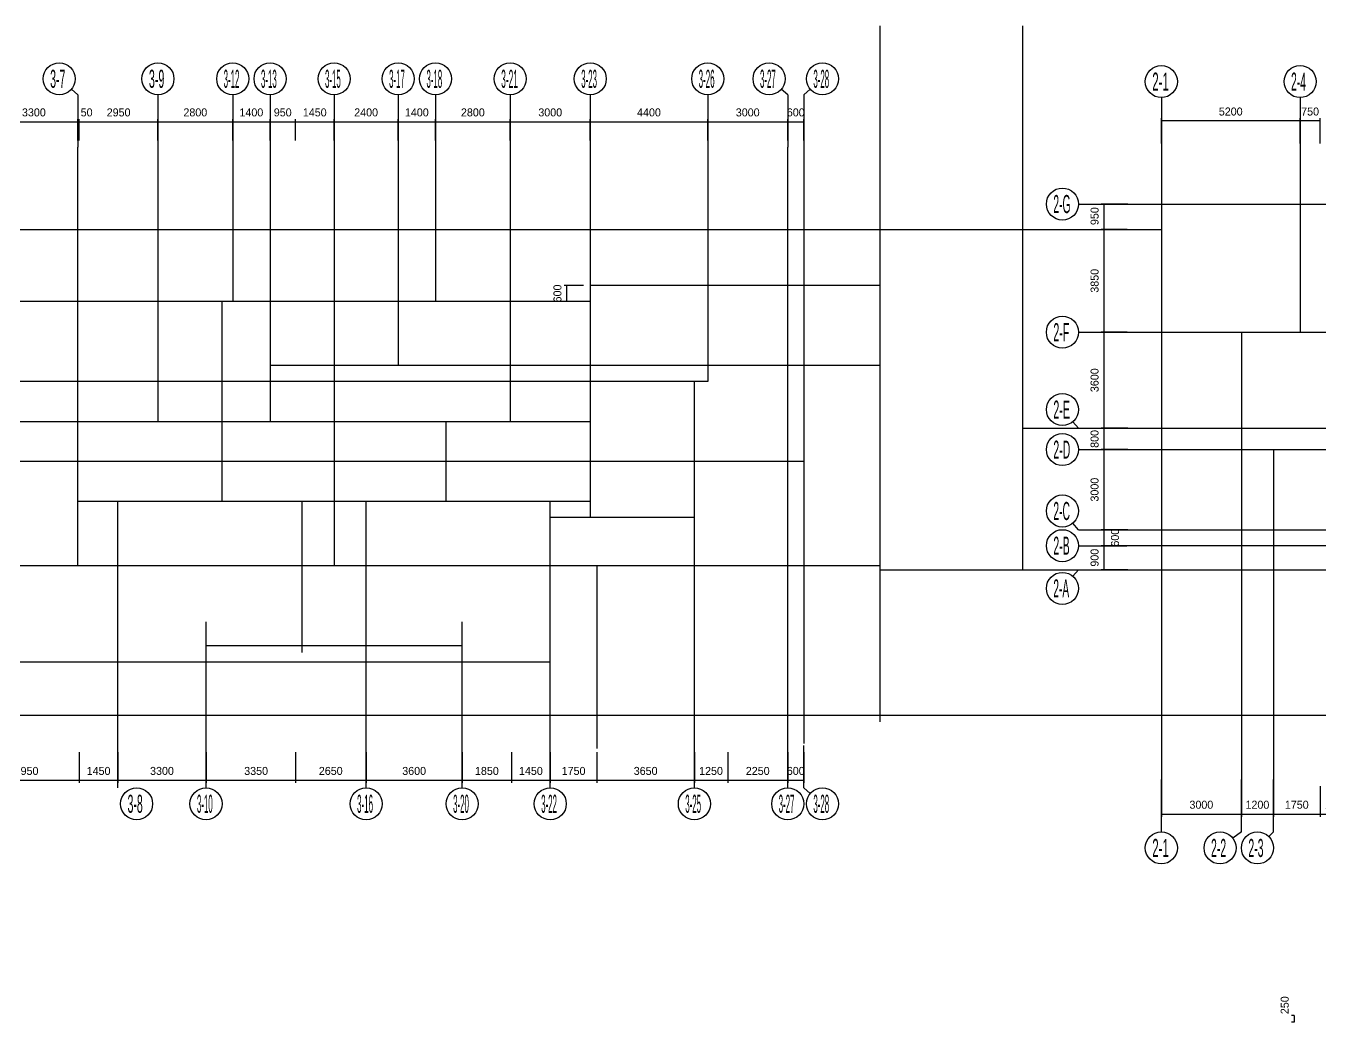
# Model space of a CAD drawing. Extents: x 471867 to 669967, y 35268 to 238913.
# Drawn here: x 498358 to 546858, y 201588 to 238913 of the extents above; entities that cross this region are included whole.
import ezdxf

# ---------------------------------------------------------------- set-up
doc = ezdxf.new("R2010")
doc.units = 0
doc.header["$LTSCALE"] = 100
doc.header["$MEASUREMENT"] = 0
doc.layers.add('DOTE', color=253, linetype='Continuous')
doc.layers.add('L-AXIS', color=3, linetype='Continuous')
doc.styles.add('hztxt2', font='hztxt2')
doc.dimstyles.get("Standard").update_dxf_attribs({"dimtxt": 300, "dimasz": 100, "dimexe": 100, "dimexo": 250, "dimgap": 100, "dimtad": 0, "dimtoh": 1, "dimdec": 0, "dimdsep": 46, "dimcen": 0.09, "dimclrt": 7, "dimadec": 0, "dimazin": 0, "dimtfac": 1, "dimtdec": 4, "dimtofl": 0, "dimtmove": 0, "dimatfit": 3, "dimfxl": 1, "dimtolj": 1, "dimtzin": 0, "dimarcsym": 0})

# ---------------------------------------------------------------- blocks, each defined once
blk = doc.blocks.new('_AXISO')
blk.add_circle((0, 0), 0.5)
blk = doc.blocks.new('*D353')
at = {"layer": 'L-AXIS', "color": 0, "linetype": 'ByBlock', "lineweight": -2}
for p, q in [((507508, 234615), (507508, 235420)), ((507508, 235320), (508458, 235320)), ((508458, 234615), (508458, 235420))]:
    blk.add_line(p, q, dxfattribs=at)
for points in [[(507508, 235320), (507608, 235336), (507608, 235303)], [(508458, 235320), (508358, 235303), (508358, 235336)]]:
    blk.add_solid(points, dxfattribs=at)
at = {"layer": 'L-AXIS', "color": 7, "linetype": 'Continuous', "lineweight": -2, "insert": (507983, 235670), "char_height": 300, "width": 556.67, "attachment_point": 5, "style": 'hztxt2'}
blk.add_mtext('950', dxfattribs=at)
blk = doc.blocks.new('*D409')
at = {"layer": 'L-AXIS', "color": 0, "linetype": 'ByBlock', "lineweight": -2}
for p, q in [((505108, 211696), (505108, 210547)), ((508458, 211696), (508458, 210547)), ((505108, 210647), (508458, 210647))]:
    blk.add_line(p, q, dxfattribs=at)
for points in [[(505108, 210647), (505208, 210664), (505208, 210631)], [(508458, 210647), (508358, 210631), (508358, 210664)]]:
    blk.add_solid(points, dxfattribs=at)
at = {"layer": 'L-AXIS', "color": 7, "linetype": 'Continuous', "lineweight": -2, "insert": (506986, 210997), "char_height": 300, "width": 780, "attachment_point": 5, "style": 'hztxt2'}
blk.add_mtext('3350', dxfattribs=at)
blk = doc.blocks.new('*D396')
at = {"layer": 'L-AXIS', "color": 0, "linetype": 'ByBlock', "lineweight": -2}
for p, q in [((496408, 211696), (496408, 210547)), ((500358, 211696), (500358, 210547)), ((496408, 210647), (500358, 210647))]:
    blk.add_line(p, q, dxfattribs=at)
for points in [[(496408, 210647), (496508, 210664), (496508, 210631)], [(500358, 210647), (500258, 210631), (500258, 210664)]]:
    blk.add_solid(points, dxfattribs=at)
at = {"layer": 'L-AXIS', "color": 7, "linetype": 'Continuous', "lineweight": -2, "insert": (498383, 210997), "char_height": 300, "width": 775, "attachment_point": 5, "style": 'hztxt2'}
blk.add_mtext('3950', dxfattribs=at)
blk = doc.blocks.new('*D36')
at = {"layer": 'L-AXIS', "color": 0, "linetype": 'ByBlock', "lineweight": -2}
for p, q in [((501808, 211696), (501808, 210547)), ((505108, 211696), (505108, 210547)), ((501808, 210647), (505108, 210647))]:
    blk.add_line(p, q, dxfattribs=at)
for points in [[(501808, 210647), (501908, 210664), (501908, 210631)], [(505108, 210647), (505008, 210631), (505008, 210664)]]:
    blk.add_solid(points, dxfattribs=at)
at = {"layer": 'L-AXIS', "color": 7, "linetype": 'Continuous', "lineweight": -2, "insert": (503458, 210997), "char_height": 300, "width": 780, "attachment_point": 5, "style": 'hztxt2'}
blk.add_mtext('3300', dxfattribs=at)
blk = doc.blocks.new('*D100')
at = {"layer": 'L-AXIS', "color": 0, "linetype": 'ByBlock', "lineweight": -2}
for p, q in [((500358, 211696), (500358, 210547)), ((501808, 211696), (501808, 210547)), ((500358, 210647), (501808, 210647))]:
    blk.add_line(p, q, dxfattribs=at)
for points in [[(500358, 210647), (500458, 210664), (500458, 210631)], [(501808, 210647), (501708, 210631), (501708, 210664)]]:
    blk.add_solid(points, dxfattribs=at)
at = {"layer": 'L-AXIS', "color": 7, "linetype": 'Continuous', "lineweight": -2, "insert": (501083, 210997), "char_height": 300, "width": 695, "attachment_point": 5, "style": 'hztxt2'}
blk.add_mtext('1450', dxfattribs=at)
blk = doc.blocks.new('*D364')
at = {"layer": 'L-AXIS', "color": 0, "linetype": 'ByBlock', "lineweight": -2}
for p, q in [((497008, 234615), (497008, 235420)), ((497008, 235320), (500308, 235320)), ((500308, 234615), (500308, 235420))]:
    blk.add_line(p, q, dxfattribs=at)
for points in [[(497008, 235320), (497108, 235336), (497108, 235303)], [(500308, 235320), (500208, 235303), (500208, 235336)]]:
    blk.add_solid(points, dxfattribs=at)
at = {"layer": 'L-AXIS', "color": 7, "linetype": 'Continuous', "lineweight": -2, "insert": (498658, 235670), "char_height": 300, "width": 780, "attachment_point": 5, "style": 'hztxt2'}
blk.add_mtext('3300', dxfattribs=at)
blk = doc.blocks.new('*D327')
at = {"layer": 'L-AXIS', "color": 0, "linetype": 'ByBlock', "lineweight": -2}
for p, q in [((503308, 234615), (503308, 235420)), ((503308, 235320), (506108, 235320)), ((506108, 234615), (506108, 235420))]:
    blk.add_line(p, q, dxfattribs=at)
for points in [[(503308, 235320), (503408, 235336), (503408, 235303)], [(506108, 235320), (506008, 235303), (506008, 235336)]]:
    blk.add_solid(points, dxfattribs=at)
at = {"layer": 'L-AXIS', "color": 7, "linetype": 'Continuous', "lineweight": -2, "insert": (504708, 235670), "char_height": 300, "width": 780, "attachment_point": 5, "style": 'hztxt2'}
blk.add_mtext('2800', dxfattribs=at)
blk = doc.blocks.new('*D179')
at = {"layer": 'L-AXIS', "color": 0, "linetype": 'ByBlock', "lineweight": -2}
for p, q in [((500358, 234615), (500358, 235420)), ((500358, 235320), (503308, 235320)), ((503308, 234615), (503308, 235420))]:
    blk.add_line(p, q, dxfattribs=at)
for points in [[(500358, 235320), (500458, 235336), (500458, 235303)], [(503308, 235320), (503208, 235303), (503208, 235336)]]:
    blk.add_solid(points, dxfattribs=at)
at = {"layer": 'L-AXIS', "color": 7, "linetype": 'Continuous', "lineweight": -2, "insert": (501833, 235670), "char_height": 300, "width": 775, "attachment_point": 5, "style": 'hztxt2'}
blk.add_mtext('2950', dxfattribs=at)
blk = doc.blocks.new('*D213')
at = {"layer": 'L-AXIS', "color": 0, "linetype": 'ByBlock', "lineweight": -2}
for p, q in [((500108, 235320), (500558, 235320)), ((500308, 234615), (500308, 235420)), ((500358, 234615), (500358, 235420))]:
    blk.add_line(p, q, dxfattribs=at)
for points in [[(500308, 235320), (500208, 235303), (500208, 235336)], [(500358, 235320), (500458, 235336), (500458, 235303)]]:
    blk.add_solid(points, dxfattribs=at)
at = {"layer": 'L-AXIS', "color": 7, "linetype": 'Continuous', "lineweight": -2, "insert": (500635, 235670), "char_height": 300, "width": 353.33, "attachment_point": 5, "style": 'hztxt2'}
blk.add_mtext('50', dxfattribs=at)
blk = doc.blocks.new('*D57')
at = {"layer": 'L-AXIS', "color": 0, "linetype": 'ByBlock', "lineweight": -2}
for p, q in [((506108, 234615), (506108, 235420)), ((506108, 235320), (507508, 235320)), ((507508, 234615), (507508, 235420))]:
    blk.add_line(p, q, dxfattribs=at)
for points in [[(506108, 235320), (506208, 235336), (506208, 235303)], [(507508, 235320), (507408, 235303), (507408, 235336)]]:
    blk.add_solid(points, dxfattribs=at)
at = {"layer": 'L-AXIS', "color": 7, "linetype": 'Continuous', "lineweight": -2, "insert": (506808, 235670), "char_height": 300, "width": 695, "attachment_point": 5, "style": 'hztxt2'}
blk.add_mtext('1400', dxfattribs=at)
blk = doc.blocks.new('*D342')
at = {"layer": 'L-AXIS', "color": 0, "linetype": 'ByBlock', "lineweight": -2}
for p, q in [((545883, 201838), (545783, 201838)), ((545883, 201838), (545883, 201588)), ((545883, 201588), (545783, 201588))]:
    blk.add_line(p, q, dxfattribs=at)
for points in [[(545883, 201838), (545900, 201738), (545867, 201738)], [(545883, 201588), (545867, 201688), (545900, 201688)]]:
    blk.add_solid(points, dxfattribs=at)
at = {"layer": 'L-AXIS', "color": 7, "linetype": 'Continuous', "lineweight": -2, "insert": (545533, 202221), "char_height": 300, "width": 566.67, "attachment_point": 5, "rotation": 90, "style": 'hztxt2'}
blk.add_mtext('250', dxfattribs=at)
blk = doc.blocks.new('*D105')
at = {"layer": 'L-AXIS', "color": 0, "linetype": 'ByBlock', "lineweight": -2}
for p, q in [((539629, 219438), (538658, 219438)), ((538758, 219438), (538758, 218538)), ((539658, 218538), (538658, 218538))]:
    blk.add_line(p, q, dxfattribs=at)
for points in [[(538758, 219438), (538775, 219338), (538741, 219338)], [(538758, 218538), (538741, 218638), (538775, 218638)]]:
    blk.add_solid(points, dxfattribs=at)
at = {"layer": 'L-AXIS', "color": 7, "linetype": 'Continuous', "lineweight": -2, "insert": (538408, 218988), "char_height": 300, "width": 556.67, "attachment_point": 5, "rotation": 90, "style": 'hztxt2'}
blk.add_mtext('900', dxfattribs=at)
blk = doc.blocks.new('*D367')
at = {"layer": 'L-AXIS', "color": 0, "linetype": 'ByBlock', "lineweight": -2}
for p, q in [((539629, 220038), (538658, 220038)), ((538758, 220038), (538758, 219438)), ((539658, 219438), (538658, 219438))]:
    blk.add_line(p, q, dxfattribs=at)
for points in [[(538758, 220038), (538775, 219938), (538741, 219938)], [(538758, 219438), (538741, 219538), (538775, 219538)]]:
    blk.add_solid(points, dxfattribs=at)
at = {"layer": 'L-AXIS', "color": 7, "linetype": 'Continuous', "lineweight": -2, "insert": (539173, 219738), "char_height": 300, "width": 556.67, "attachment_point": 5, "rotation": 90, "style": 'hztxt2'}
blk.add_mtext('600', dxfattribs=at)
blk = doc.blocks.new('*D332')
at = {"layer": 'L-AXIS', "color": 0, "linetype": 'ByBlock', "lineweight": -2}
for p, q in [((539658, 223038), (538658, 223038)), ((538758, 223038), (538758, 220038)), ((539658, 220038), (538658, 220038))]:
    blk.add_line(p, q, dxfattribs=at)
for points in [[(538758, 223038), (538775, 222938), (538741, 222938)], [(538758, 220038), (538741, 220138), (538775, 220138)]]:
    blk.add_solid(points, dxfattribs=at)
at = {"layer": 'L-AXIS', "color": 7, "linetype": 'Continuous', "lineweight": -2, "insert": (538408, 221538), "char_height": 300, "width": 780, "attachment_point": 5, "rotation": 90, "style": 'hztxt2'}
blk.add_mtext('3000', dxfattribs=at)
blk = doc.blocks.new('*D184')
at = {"layer": 'L-AXIS', "color": 0, "linetype": 'ByBlock', "lineweight": -2}
for p, q in [((539629, 223838), (538658, 223838)), ((538758, 223838), (538758, 223038)), ((539658, 223038), (538658, 223038))]:
    blk.add_line(p, q, dxfattribs=at)
for points in [[(538758, 223838), (538775, 223738), (538741, 223738)], [(538758, 223038), (538741, 223138), (538775, 223138)]]:
    blk.add_solid(points, dxfattribs=at)
at = {"layer": 'L-AXIS', "color": 7, "linetype": 'Continuous', "lineweight": -2, "insert": (538408, 223438), "char_height": 300, "width": 566.67, "attachment_point": 5, "rotation": 90, "style": 'hztxt2'}
blk.add_mtext('800', dxfattribs=at)
blk = doc.blocks.new('*D218')
at = {"layer": 'L-AXIS', "color": 0, "linetype": 'ByBlock', "lineweight": -2}
for p, q in [((539658, 232238), (538658, 232238)), ((538758, 232238), (538758, 231288)), ((539629, 231288), (538658, 231288))]:
    blk.add_line(p, q, dxfattribs=at)
for points in [[(538758, 232238), (538775, 232138), (538741, 232138)], [(538758, 231288), (538741, 231388), (538775, 231388)]]:
    blk.add_solid(points, dxfattribs=at)
at = {"layer": 'L-AXIS', "color": 7, "linetype": 'Continuous', "lineweight": -2, "insert": (538408, 231785), "char_height": 300, "width": 556.67, "attachment_point": 5, "rotation": 90, "style": 'hztxt2'}
blk.add_mtext('950', dxfattribs=at)
blk = doc.blocks.new('*D64')
at = {"layer": 'L-AXIS', "color": 0, "linetype": 'ByBlock', "lineweight": -2}
for p, q in [((539629, 227438), (538658, 227438)), ((538758, 227438), (538758, 223838)), ((539658, 223838), (538658, 223838))]:
    blk.add_line(p, q, dxfattribs=at)
for points in [[(538758, 227438), (538775, 227338), (538741, 227338)], [(538758, 223838), (538741, 223938), (538775, 223938)]]:
    blk.add_solid(points, dxfattribs=at)
at = {"layer": 'L-AXIS', "color": 7, "linetype": 'Continuous', "lineweight": -2, "insert": (538408, 225638), "char_height": 300, "width": 775, "attachment_point": 5, "rotation": 90, "style": 'hztxt2'}
blk.add_mtext('3600', dxfattribs=at)
blk = doc.blocks.new('*D151')
at = {"layer": 'L-AXIS', "color": 0, "linetype": 'ByBlock', "lineweight": -2}
for p, q in [((539629, 231288), (538658, 231288)), ((538758, 231288), (538758, 227438)), ((539629, 227438), (538658, 227438))]:
    blk.add_line(p, q, dxfattribs=at)
for points in [[(538758, 231288), (538775, 231188), (538741, 231188)], [(538758, 227438), (538741, 227538), (538775, 227538)]]:
    blk.add_solid(points, dxfattribs=at)
at = {"layer": 'L-AXIS', "color": 7, "linetype": 'Continuous', "lineweight": -2, "insert": (538408, 229363), "char_height": 300, "width": 780, "attachment_point": 5, "rotation": 90, "style": 'hztxt2'}
blk.add_mtext('3850', dxfattribs=at)
blk = doc.blocks.new('*D4')
at = {"layer": 'L-AXIS', "color": 0, "linetype": 'ByBlock', "lineweight": -2}
for p, q in [((519508, 234615), (519508, 235420)), ((519508, 235320), (523908, 235320)), ((523908, 234615), (523908, 235420))]:
    blk.add_line(p, q, dxfattribs=at)
for points in [[(519508, 235320), (519608, 235336), (519608, 235303)], [(523908, 235320), (523808, 235303), (523808, 235336)]]:
    blk.add_solid(points, dxfattribs=at)
at = {"layer": 'L-AXIS', "color": 7, "linetype": 'Continuous', "lineweight": -2, "insert": (521708, 235670), "char_height": 300, "width": 795, "attachment_point": 5, "style": 'hztxt2'}
blk.add_mtext('4400', dxfattribs=at)
blk = doc.blocks.new('*D34')
at = {"layer": 'L-AXIS', "color": 0, "linetype": 'ByBlock', "lineweight": -2}
for p, q in [((524658, 211696), (524658, 210547)), ((526908, 211696), (526908, 210547)), ((524658, 210647), (526908, 210647))]:
    blk.add_line(p, q, dxfattribs=at)
for points in [[(524658, 210647), (524758, 210664), (524758, 210631)], [(526908, 210647), (526808, 210631), (526808, 210664)]]:
    blk.add_solid(points, dxfattribs=at)
at = {"layer": 'L-AXIS', "color": 7, "linetype": 'Continuous', "lineweight": -2, "insert": (525783, 210997), "char_height": 300, "width": 780, "attachment_point": 5, "style": 'hztxt2'}
blk.add_mtext('2250', dxfattribs=at)
blk = doc.blocks.new('*D298')
at = {"layer": 'L-AXIS', "color": 0, "linetype": 'ByBlock', "lineweight": -2}
for p, q in [((519758, 211696), (519758, 210547)), ((523408, 211696), (523408, 210547)), ((519758, 210647), (523408, 210647))]:
    blk.add_line(p, q, dxfattribs=at)
for points in [[(519758, 210647), (519858, 210664), (519858, 210631)], [(523408, 210647), (523308, 210631), (523308, 210664)]]:
    blk.add_solid(points, dxfattribs=at)
at = {"layer": 'L-AXIS', "color": 7, "linetype": 'Continuous', "lineweight": -2, "insert": (521583, 210997), "char_height": 300, "width": 775, "attachment_point": 5, "style": 'hztxt2'}
blk.add_mtext('3650', dxfattribs=at)
blk = doc.blocks.new('*D48')
at = {"layer": 'L-AXIS', "color": 0, "linetype": 'ByBlock', "lineweight": -2}
for p, q in [((514708, 211696), (514708, 210547)), ((516558, 211696), (516558, 210547)), ((514708, 210647), (516558, 210647))]:
    blk.add_line(p, q, dxfattribs=at)
for points in [[(514708, 210647), (514808, 210664), (514808, 210631)], [(516558, 210647), (516458, 210631), (516458, 210664)]]:
    blk.add_solid(points, dxfattribs=at)
at = {"layer": 'L-AXIS', "color": 7, "linetype": 'Continuous', "lineweight": -2, "insert": (515633, 210997), "char_height": 300, "width": 690, "attachment_point": 5, "style": 'hztxt2'}
blk.add_mtext('1850', dxfattribs=at)
blk = doc.blocks.new('*D320')
at = {"layer": 'L-AXIS', "color": 0, "linetype": 'ByBlock', "lineweight": -2}
for p, q in [((511108, 211696), (511108, 210547)), ((514708, 211696), (514708, 210547)), ((511108, 210647), (514708, 210647))]:
    blk.add_line(p, q, dxfattribs=at)
for points in [[(511108, 210647), (511208, 210664), (511208, 210631)], [(514708, 210647), (514608, 210631), (514608, 210664)]]:
    blk.add_solid(points, dxfattribs=at)
at = {"layer": 'L-AXIS', "color": 7, "linetype": 'Continuous', "lineweight": -2, "insert": (512908, 210997), "char_height": 300, "width": 775, "attachment_point": 5, "style": 'hztxt2'}
blk.add_mtext('3600', dxfattribs=at)
blk = doc.blocks.new('*D360')
at = {"layer": 'L-AXIS', "color": 0, "linetype": 'ByBlock', "lineweight": -2}
for p, q in [((508458, 211696), (508458, 210547)), ((511108, 211696), (511108, 210547)), ((508458, 210647), (511108, 210647))]:
    blk.add_line(p, q, dxfattribs=at)
for points in [[(508458, 210647), (508558, 210664), (508558, 210631)], [(511108, 210647), (511008, 210631), (511008, 210664)]]:
    blk.add_solid(points, dxfattribs=at)
at = {"layer": 'L-AXIS', "color": 7, "linetype": 'Continuous', "lineweight": -2, "insert": (509783, 210997), "char_height": 300, "width": 775, "attachment_point": 5, "style": 'hztxt2'}
blk.add_mtext('2650', dxfattribs=at)
blk = doc.blocks.new('*D192')
at = {"layer": 'L-AXIS', "color": 0, "linetype": 'ByBlock', "lineweight": -2}
for p, q in [((518008, 211696), (518008, 210547)), ((519758, 211696), (519758, 210547)), ((518008, 210647), (519758, 210647))]:
    blk.add_line(p, q, dxfattribs=at)
for points in [[(518008, 210647), (518108, 210664), (518108, 210631)], [(519758, 210647), (519658, 210631), (519658, 210664)]]:
    blk.add_solid(points, dxfattribs=at)
at = {"layer": 'L-AXIS', "color": 7, "linetype": 'Continuous', "lineweight": -2, "insert": (518883, 210997), "char_height": 300, "width": 690, "attachment_point": 5, "style": 'hztxt2'}
blk.add_mtext('1750', dxfattribs=at)
blk = doc.blocks.new('*D255')
at = {"layer": 'L-AXIS', "color": 0, "linetype": 'ByBlock', "lineweight": -2}
for p, q in [((516558, 211696), (516558, 210547)), ((518008, 211696), (518008, 210547)), ((516558, 210647), (518008, 210647))]:
    blk.add_line(p, q, dxfattribs=at)
for points in [[(516558, 210647), (516658, 210664), (516658, 210631)], [(518008, 210647), (517908, 210631), (517908, 210664)]]:
    blk.add_solid(points, dxfattribs=at)
at = {"layer": 'L-AXIS', "color": 7, "linetype": 'Continuous', "lineweight": -2, "insert": (517283, 210997), "char_height": 300, "width": 695, "attachment_point": 5, "style": 'hztxt2'}
blk.add_mtext('1450', dxfattribs=at)
blk = doc.blocks.new('*D127')
at = {"layer": 'L-AXIS', "color": 0, "linetype": 'ByBlock', "lineweight": -2}
for p, q in [((513708, 234615), (513708, 235420)), ((513708, 235320), (516508, 235320)), ((516508, 234615), (516508, 235420))]:
    blk.add_line(p, q, dxfattribs=at)
for points in [[(513708, 235320), (513808, 235336), (513808, 235303)], [(516508, 235320), (516408, 235303), (516408, 235336)]]:
    blk.add_solid(points, dxfattribs=at)
at = {"layer": 'L-AXIS', "color": 7, "linetype": 'Continuous', "lineweight": -2, "insert": (515108, 235670), "char_height": 300, "width": 780, "attachment_point": 5, "style": 'hztxt2'}
blk.add_mtext('2800', dxfattribs=at)
blk = doc.blocks.new('*D191')
at = {"layer": 'L-AXIS', "color": 0, "linetype": 'ByBlock', "lineweight": -2}
for p, q in [((509908, 234615), (509908, 235420)), ((509908, 235320), (512308, 235320)), ((512308, 234615), (512308, 235420))]:
    blk.add_line(p, q, dxfattribs=at)
for points in [[(509908, 235320), (510008, 235336), (510008, 235303)], [(512308, 235320), (512208, 235303), (512208, 235336)]]:
    blk.add_solid(points, dxfattribs=at)
at = {"layer": 'L-AXIS', "color": 7, "linetype": 'Continuous', "lineweight": -2, "insert": (511108, 235670), "char_height": 300, "width": 785, "attachment_point": 5, "style": 'hztxt2'}
blk.add_mtext('2400', dxfattribs=at)
blk = doc.blocks.new('*D11')
at = {"layer": 'L-AXIS', "color": 0, "linetype": 'ByBlock', "lineweight": -2}
for p, q in [((508458, 234615), (508458, 235420)), ((508458, 235320), (509908, 235320)), ((509908, 234615), (509908, 235420))]:
    blk.add_line(p, q, dxfattribs=at)
for points in [[(508458, 235320), (508558, 235336), (508558, 235303)], [(509908, 235320), (509808, 235303), (509808, 235336)]]:
    blk.add_solid(points, dxfattribs=at)
at = {"layer": 'L-AXIS', "color": 7, "linetype": 'Continuous', "lineweight": -2, "insert": (509183, 235670), "char_height": 300, "width": 695, "attachment_point": 5, "style": 'hztxt2'}
blk.add_mtext('1450', dxfattribs=at)
blk = doc.blocks.new('*D77')
at = {"layer": 'L-AXIS', "color": 0, "linetype": 'ByBlock', "lineweight": -2}
for p, q in [((512308, 234615), (512308, 235420)), ((512308, 235320), (513708, 235320)), ((513708, 234615), (513708, 235420))]:
    blk.add_line(p, q, dxfattribs=at)
for points in [[(512308, 235320), (512408, 235336), (512408, 235303)], [(513708, 235320), (513608, 235303), (513608, 235336)]]:
    blk.add_solid(points, dxfattribs=at)
at = {"layer": 'L-AXIS', "color": 7, "linetype": 'Continuous', "lineweight": -2, "insert": (513008, 235670), "char_height": 300, "width": 695, "attachment_point": 5, "style": 'hztxt2'}
blk.add_mtext('1400', dxfattribs=at)
blk = doc.blocks.new('*D261')
at = {"layer": 'L-AXIS', "color": 0, "linetype": 'ByBlock', "lineweight": -2}
for p, q in [((519258, 229188), (518530, 229188)), ((518630, 228588), (518630, 229188)), ((519258, 228588), (518530, 228588))]:
    blk.add_line(p, q, dxfattribs=at)
for points in [[(518630, 229188), (518647, 229088), (518613, 229088)], [(518630, 228588), (518613, 228688), (518647, 228688)]]:
    blk.add_solid(points, dxfattribs=at)
at = {"layer": 'L-AXIS', "color": 7, "linetype": 'Continuous', "lineweight": -2, "insert": (518280, 228888), "char_height": 300, "width": 556.67, "attachment_point": 5, "rotation": 90, "style": 'hztxt2'}
blk.add_mtext('600', dxfattribs=at)
blk = doc.blocks.new('*D314')
at = {"layer": 'L-AXIS', "color": 0, "linetype": 'ByBlock', "lineweight": -2}
for p, q in [((516508, 234615), (516508, 235420)), ((516508, 235320), (519508, 235320)), ((519508, 234615), (519508, 235420))]:
    blk.add_line(p, q, dxfattribs=at)
for points in [[(516508, 235320), (516608, 235336), (516608, 235303)], [(519508, 235320), (519408, 235303), (519408, 235336)]]:
    blk.add_solid(points, dxfattribs=at)
at = {"layer": 'L-AXIS', "color": 7, "linetype": 'Continuous', "lineweight": -2, "insert": (518008, 235670), "char_height": 300, "width": 780, "attachment_point": 5, "style": 'hztxt2'}
blk.add_mtext('3000', dxfattribs=at)
blk = doc.blocks.new('*D153')
at = {"layer": 'L-AXIS', "color": 0, "linetype": 'ByBlock', "lineweight": -2}
for p, q in [((526908, 211696), (526908, 210547)), ((527508, 211696), (527508, 210547)), ((526908, 210647), (527508, 210647))]:
    blk.add_line(p, q, dxfattribs=at)
for points in [[(526908, 210647), (527008, 210664), (527008, 210631)], [(527508, 210647), (527408, 210631), (527408, 210664)]]:
    blk.add_solid(points, dxfattribs=at)
at = {"layer": 'L-AXIS', "color": 7, "linetype": 'Continuous', "lineweight": -2, "insert": (527208, 210997), "char_height": 300, "width": 556.67, "attachment_point": 5, "style": 'hztxt2'}
blk.add_mtext('600', dxfattribs=at)
blk = doc.blocks.new('*D185')
at = {"layer": 'L-AXIS', "color": 0, "linetype": 'ByBlock', "lineweight": -2}
for p, q in [((526908, 234615), (526908, 235420)), ((526908, 235320), (527508, 235320)), ((527508, 234615), (527508, 235420))]:
    blk.add_line(p, q, dxfattribs=at)
for points in [[(526908, 235320), (527008, 235336), (527008, 235303)], [(527508, 235320), (527408, 235303), (527408, 235336)]]:
    blk.add_solid(points, dxfattribs=at)
at = {"layer": 'L-AXIS', "color": 7, "linetype": 'Continuous', "lineweight": -2, "insert": (527208, 235670), "char_height": 300, "width": 556.67, "attachment_point": 5, "style": 'hztxt2'}
blk.add_mtext('600', dxfattribs=at)
blk = doc.blocks.new('*D35')
at = {"layer": 'L-AXIS', "color": 0, "linetype": 'ByBlock', "lineweight": -2}
for p, q in [((523908, 234615), (523908, 235420)), ((523908, 235320), (526908, 235320)), ((526908, 234615), (526908, 235420))]:
    blk.add_line(p, q, dxfattribs=at)
for points in [[(523908, 235320), (524008, 235336), (524008, 235303)], [(526908, 235320), (526808, 235303), (526808, 235336)]]:
    blk.add_solid(points, dxfattribs=at)
at = {"layer": 'L-AXIS', "color": 7, "linetype": 'Continuous', "lineweight": -2, "insert": (525408, 235670), "char_height": 300, "width": 780, "attachment_point": 5, "style": 'hztxt2'}
blk.add_mtext('3000', dxfattribs=at)
blk = doc.blocks.new('*D23')
at = {"layer": 'L-AXIS', "color": 0, "linetype": 'ByBlock', "lineweight": -2}
for p, q in [((546858, 210429), (546858, 209281)), ((548108, 210429), (548108, 209281)), ((546858, 209381), (548108, 209381))]:
    blk.add_line(p, q, dxfattribs=at)
for points in [[(546858, 209381), (546958, 209398), (546958, 209364)], [(548108, 209381), (548008, 209364), (548008, 209398)]]:
    blk.add_solid(points, dxfattribs=at)
at = {"layer": 'L-AXIS', "color": 7, "linetype": 'Continuous', "lineweight": -2, "insert": (547483, 209731), "char_height": 300, "width": 690, "attachment_point": 5, "style": 'hztxt2'}
blk.add_mtext('1250', dxfattribs=at)
blk = doc.blocks.new('*D89')
at = {"layer": 'L-AXIS', "color": 0, "linetype": 'ByBlock', "lineweight": -2}
for p, q in [((540908, 210429), (540908, 209281)), ((543908, 210429), (543908, 209281)), ((540908, 209381), (543908, 209381))]:
    blk.add_line(p, q, dxfattribs=at)
for points in [[(540908, 209381), (541008, 209398), (541008, 209364)], [(543908, 209381), (543808, 209364), (543808, 209398)]]:
    blk.add_solid(points, dxfattribs=at)
at = {"layer": 'L-AXIS', "color": 7, "linetype": 'Continuous', "lineweight": -2, "insert": (542408, 209731), "char_height": 300, "width": 780, "attachment_point": 5, "style": 'hztxt2'}
blk.add_mtext('3000', dxfattribs=at)
blk = doc.blocks.new('*D348')
at = {"layer": 'L-AXIS', "color": 0, "linetype": 'ByBlock', "lineweight": -2}
for p, q in [((545108, 210429), (545108, 209281)), ((546858, 210429), (546858, 209281)), ((545108, 209381), (546858, 209381))]:
    blk.add_line(p, q, dxfattribs=at)
for points in [[(545108, 209381), (545208, 209398), (545208, 209364)], [(546858, 209381), (546758, 209364), (546758, 209398)]]:
    blk.add_solid(points, dxfattribs=at)
at = {"layer": 'L-AXIS', "color": 7, "linetype": 'Continuous', "lineweight": -2, "insert": (545983, 209731), "char_height": 300, "width": 690, "attachment_point": 5, "style": 'hztxt2'}
blk.add_mtext('1750', dxfattribs=at)
blk = doc.blocks.new('*D311')
at = {"layer": 'L-AXIS', "color": 0, "linetype": 'ByBlock', "lineweight": -2}
for p, q in [((543908, 210429), (543908, 209281)), ((545108, 210429), (545108, 209281)), ((543908, 209381), (545108, 209381))]:
    blk.add_line(p, q, dxfattribs=at)
for points in [[(543908, 209381), (544008, 209398), (544008, 209364)], [(545108, 209381), (545008, 209364), (545008, 209398)]]:
    blk.add_solid(points, dxfattribs=at)
at = {"layer": 'L-AXIS', "color": 7, "linetype": 'Continuous', "lineweight": -2, "insert": (544508, 209731), "char_height": 300, "width": 690, "attachment_point": 5, "style": 'hztxt2'}
blk.add_mtext('1200', dxfattribs=at)
blk = doc.blocks.new('*D134')
at = {"layer": 'L-AXIS', "color": 0, "linetype": 'ByBlock', "lineweight": -2}
for p, q in [((540908, 234511), (540908, 235453)), ((546108, 235353), (540908, 235353)), ((546108, 234511), (546108, 235453))]:
    blk.add_line(p, q, dxfattribs=at)
for points in [[(540908, 235353), (541008, 235370), (541008, 235337)], [(546108, 235353), (546008, 235337), (546008, 235370)]]:
    blk.add_solid(points, dxfattribs=at)
at = {"layer": 'L-AXIS', "color": 7, "linetype": 'Continuous', "lineweight": -2, "insert": (543508, 235703), "char_height": 300, "width": 780, "attachment_point": 5, "style": 'hztxt2'}
blk.add_mtext('5200', dxfattribs=at)
blk = doc.blocks.new('*D415')
at = {"layer": 'L-AXIS', "color": 0, "linetype": 'ByBlock', "lineweight": -2}
for p, q in [((546108, 234511), (546108, 235453)), ((546858, 235353), (546108, 235353)), ((546858, 234511), (546858, 235453))]:
    blk.add_line(p, q, dxfattribs=at)
for points in [[(546108, 235353), (546208, 235370), (546208, 235337)], [(546858, 235353), (546758, 235337), (546758, 235370)]]:
    blk.add_solid(points, dxfattribs=at)
at = {"layer": 'L-AXIS', "color": 7, "linetype": 'Continuous', "lineweight": -2, "insert": (546483, 235703), "char_height": 300, "width": 566.67, "attachment_point": 5, "style": 'hztxt2'}
blk.add_mtext('750', dxfattribs=at)
blk = doc.blocks.new('*D356')
at = {"layer": 'L-AXIS', "color": 0, "linetype": 'ByBlock', "lineweight": -2}
for p, q in [((523408, 211696), (523408, 210547)), ((524658, 211696), (524658, 210547)), ((523408, 210647), (524658, 210647))]:
    blk.add_line(p, q, dxfattribs=at)
for points in [[(523408, 210647), (523508, 210664), (523508, 210631)], [(524658, 210647), (524558, 210631), (524558, 210664)]]:
    blk.add_solid(points, dxfattribs=at)
at = {"layer": 'L-AXIS', "color": 7, "linetype": 'Continuous', "lineweight": -2, "insert": (524033, 210997), "char_height": 300, "width": 690, "attachment_point": 5, "style": 'hztxt2'}
blk.add_mtext('1250', dxfattribs=at)

msp = doc.modelspace()

# ---------------------------------------------------------------- linework, layer by layer
at = {"layer": 'DOTE'}
for p, q in [((530358.1, 238913.1), (530358.1, 212837.9)), ((535708.1, 238913.1), (535708.1, 218537.9)), ((500308.1, 218687.9), (500308.1, 234364.9)), ((503308.1, 234364.9), (503308.1, 224087.9)), ((506108.1, 234364.9), (506108.1, 228587.9)), ((507508.1, 234364.9), (507508.1, 224087.9)), ((509908.1, 234364.9), (509908.1, 218687.9)), ((512308.1, 234364.9), (512308.1, 226187.9)), ((513708.1, 234364.9), (513708.1, 228587.9)), ((516508.1, 234364.9), (516508.1, 224087.9)), ((519508.1, 234364.9), (519508.1, 220487.9)), ((523908.1, 234364.9), (523908.1, 225587.9)), ((526908.1, 211945.8), (526908.1, 234364.9)), ((527508.1, 234364.9), (527508.1, 212028.2)), ((540908.1, 234260.7), (540908.1, 210429.3)), ((546108.1, 234260.7), (546108.1, 227437.9)), ((538758.1, 232237.9), (590108.1, 232237.9)), ((487407, 231287.9), (540908.1, 231287.9)), ((530358.1, 229187.9), (519508.1, 229187.9)), ((519508.1, 228587.9), (487407, 228587.9)), ((505708.1, 221087.9), (505708.1, 228587.9)), ((539629.1, 227437.9), (590108.1, 227437.9)), ((543908.1, 227437.9), (543908.1, 210429.3)), ((530358.1, 226187.9), (507508.1, 226187.9)), ((523908.1, 225587.9), (487407, 225587.9)), ((523408.1, 211945.8), (523408.1, 225587.9)), ((487190.6, 224087.9), (519508.1, 224087.9)), ((514108.1, 221087.9), (514108.1, 224087.9)), ((535708.1, 223837.9), (539616.4, 223837.9)), ((539629.1, 223837.9), (599108.1, 223837.9)), ((539629.1, 223037.9), (585908.1, 223037.9)), ((545108.1, 223037.9), (545108.1, 210429.3)), ((527508.1, 222587.9), (487407, 222587.9)), ((519508.1, 221087.9), (500308.1, 221087.9)), ((501808.1, 211945.8), (501808.1, 221087.9)), ((508708.1, 215437.9), (508708.1, 221087.9)), ((511108.1, 211945.8), (511108.1, 221087.9)), ((518008.1, 211945.8), (518008.1, 221087.9)), ((523408.1, 220487.9), (518008.1, 220487.9)), ((539629.1, 220037.9), (582908.1, 220037.9)), ((587069.7, 219437.9), (539629.1, 219437.9)), ((530358.1, 218687.9), (487407, 218687.9)), ((519758.1, 218687.9), (519758.1, 211837.3)), ((530358.1, 218537.9), (599408.1, 218537.9)), ((505108.1, 211945.8), (505108.1, 216587.9)), ((514708.1, 211945.8), (514708.1, 216587.9)), ((514708.1, 215687.9), (505108.1, 215687.9)), ((487407, 215087.9), (518008.1, 215087.9)), ((488717.2, 213087.9), (664518.6, 213087.9))]:
    msp.add_line(p, q, dxfattribs=at)
at = {"layer": 'L-AXIS'}
for p, q in [((500308.1, 236330.4), (500063.6, 236540)), ((500308.1, 236330.4), (500308.1, 234364.9)), ((503308.1, 236330.4), (503308.1, 234364.9)), ((506108.1, 236330.4), (506108.1, 234364.9)), ((507508.1, 236330.4), (507508.1, 234364.9)), ((509908.1, 236330.4), (509908.1, 234364.9)), ((512308.1, 236330.4), (512308.1, 234364.9)), ((513708.1, 236330.4), (513708.1, 234364.9)), ((516508.1, 236330.4), (516508.1, 234364.9)), ((519508.1, 236330.4), (519508.1, 234364.9)), ((523908.1, 236330.4), (523908.1, 234364.9)), ((526908.1, 236330.4), (526663.6, 236540)), ((526908.1, 236330.4), (526908.1, 234364.9)), ((527508.1, 236330.4), (527752.5, 236540)), ((527508.1, 236330.4), (527508.1, 234364.9)), ((540908.1, 236226.3), (540908.1, 234260.7)), ((546108.1, 236226.3), (546108.1, 234260.7)), ((537800.8, 232237.9), (539616.4, 232237.9)), ((537800.8, 227437.9), (539616.4, 227437.9)), ((537800.8, 223837.9), (537591.3, 224082.4)), ((537800.8, 223837.9), (539616.4, 223837.9)), ((537800.8, 223037.9), (539616.4, 223037.9)), ((537800.8, 220037.9), (537591.3, 220282.4)), ((537800.8, 220037.9), (539616.4, 220037.9)), ((537800.8, 219437.9), (539616.4, 219437.9)), ((537800.8, 218537.9), (537591.3, 218293.5)), ((537800.8, 218537.9), (539616.4, 218537.9)), ((501808.1, 210368), (501808.1, 211945.8)), ((505108.1, 210368), (505108.1, 211945.8)), ((511108.1, 210368), (511108.1, 211945.8)), ((514708.1, 210368), (514708.1, 211945.8)), ((518008.1, 210368), (518008.1, 211945.8)), ((523408.1, 210368), (523408.1, 211945.8)), ((526908.1, 210368), (526908.1, 211945.8)), ((527508.1, 210368), (527508.1, 211945.8)), ((540908.1, 208713.7), (540908.1, 210679.3)), ((543908.1, 208713.7), (543908.1, 210679.3)), ((545108.1, 208713.7), (545108.1, 210679.3)), ((527508.1, 210368), (527752.5, 210158.5)), ((543908.1, 208713.7), (543588.1, 208473.7)), ((545108.1, 208713.7), (544932.3, 208538))]:
    msp.add_line(p, q, dxfattribs=at)

# ---------------------------------------------------------------- block references
ref = msp.add_blockref('_AXISO', (499608.1, 236930.4), dxfattribs=dict(at, xscale=1199.999999999997, yscale=1200, rotation=359.9996457873818))
ref.add_attrib('A', '3-7', (499268.7, 236591), dxfattribs={"height": 678.82, "style": 'hztxt2', "width": 0.433333})
ref = msp.add_blockref('_AXISO', (503308.1, 236930.4), dxfattribs=dict(at, xscale=1199.999999999997, yscale=1200, rotation=359.9996457873818))
ref.add_attrib('A', '3-9', (502968.7, 236591), dxfattribs={"height": 678.82, "style": 'hztxt2', "width": 0.440678})
ref = msp.add_blockref('_AXISO', (506108.1, 236930.4), dxfattribs=dict(at, xscale=1199.999999999997, yscale=1200, rotation=359.9996457873818))
ref.add_attrib('A', '3-12', (505768.7, 236591), dxfattribs={"height": 678.82, "style": 'hztxt2', "width": 0.325})
ref = msp.add_blockref('_AXISO', (507508.1, 236930.4), dxfattribs=dict(at, xscale=1199.999999999997, yscale=1200, rotation=359.9996457873818))
ref.add_attrib('A', '3-13', (507168.7, 236591), dxfattribs={"height": 678.82, "style": 'hztxt2', "width": 0.325})
ref = msp.add_blockref('_AXISO', (509908.1, 236930.4), dxfattribs=dict(at, xscale=1199.999999999997, yscale=1200, rotation=359.9996457873818))
ref.add_attrib('A', '3-15', (509568.7, 236591), dxfattribs={"height": 678.82, "style": 'hztxt2', "width": 0.325})
ref = msp.add_blockref('_AXISO', (512308.1, 236930.4), dxfattribs=dict(at, xscale=1199.999999999997, yscale=1200, rotation=359.9996457873818))
ref.add_attrib('A', '3-17', (511968.7, 236591), dxfattribs={"height": 678.82, "style": 'hztxt2', "width": 0.325})
ref = msp.add_blockref('_AXISO', (513708.1, 236930.4), dxfattribs=dict(at, xscale=1199.999999999997, yscale=1200, rotation=359.9996457873818))
ref.add_attrib('A', '3-18', (513368.7, 236591), dxfattribs={"height": 678.82, "style": 'hztxt2', "width": 0.325})
ref = msp.add_blockref('_AXISO', (516508.1, 236930.4), dxfattribs=dict(at, xscale=1199.999999999997, yscale=1200, rotation=359.9996457873818))
ref.add_attrib('A', '3-21', (516168.7, 236591), dxfattribs={"height": 678.82, "style": 'hztxt2', "width": 0.346667})
ref = msp.add_blockref('_AXISO', (519508.1, 236930.4), dxfattribs=dict(at, xscale=1199.999999999997, yscale=1200, rotation=359.9996457873818))
ref.add_attrib('A', '3-23', (519168.7, 236591), dxfattribs={"height": 678.82, "style": 'hztxt2', "width": 0.325})
ref = msp.add_blockref('_AXISO', (523908.1, 236930.4), dxfattribs=dict(at, xscale=1199.999999999997, yscale=1200, rotation=359.9996457873818))
ref.add_attrib('A', '3-26', (523568.7, 236591), dxfattribs={"height": 678.82, "style": 'hztxt2', "width": 0.329114})
ref = msp.add_blockref('_AXISO', (526208.1, 236930.4), dxfattribs=dict(at, xscale=1199.999999999997, yscale=1200, rotation=359.9996457873818))
ref.add_attrib('A', '3-27', (525868.7, 236591), dxfattribs={"height": 678.82, "style": 'hztxt2', "width": 0.325})
ref = msp.add_blockref('_AXISO', (528208.1, 236930.4), dxfattribs=dict(at, xscale=1199.999999999997, yscale=1200, rotation=359.9996457873818))
ref.add_attrib('A', '3-28', (527868.7, 236591), dxfattribs={"height": 678.82, "style": 'hztxt2', "width": 0.325})
ref = msp.add_blockref('_AXISO', (540908, 236826.3), dxfattribs=dict(at, xscale=1199.999999999997, yscale=1200, rotation=359.9996457873818))
ref.add_attrib('A', '2-1', (540568.6, 236486.9), dxfattribs={"height": 678.82, "style": 'hztxt2', "width": 0.472727})
ref = msp.add_blockref('_AXISO', (546108, 236826.3), dxfattribs=dict(at, xscale=1199.999999999997, yscale=1200, rotation=359.9996457873818))
ref.add_attrib('A', '2-4', (545768.6, 236486.9), dxfattribs={"height": 678.82, "style": 'hztxt2', "width": 0.42623})
ref = msp.add_blockref('_AXISO', (537200.8, 232237.9), dxfattribs=dict(at, xscale=1199.999999999997, yscale=1200, rotation=359.9996457873818))
ref.add_attrib('A', '2-G', (536861.4, 231898.5), dxfattribs={"height": 678.82, "style": 'hztxt2', "width": 0.42623})
ref = msp.add_blockref('_AXISO', (537200.8, 227437.9), dxfattribs=dict(at, xscale=1199.999999999997, yscale=1200, rotation=359.9996457873818))
ref.add_attrib('A', '2-F', (536861.4, 227098.5), dxfattribs={"height": 678.82, "style": 'hztxt2', "width": 0.440678})
ref = msp.add_blockref('_AXISO', (537200.8, 224537.9), dxfattribs=dict(at, xscale=1199.999999999997, yscale=1200, rotation=359.9996457873818))
ref.add_attrib('A', '2-E', (536861.4, 224198.5), dxfattribs={"height": 678.82, "style": 'hztxt2', "width": 0.440678})
ref = msp.add_blockref('_AXISO', (537200.8, 223037.9), dxfattribs=dict(at, xscale=1199.999999999997, yscale=1200, rotation=359.9996457873818))
ref.add_attrib('A', '2-D', (536861.4, 222698.5), dxfattribs={"height": 678.82, "style": 'hztxt2', "width": 0.433333})
ref = msp.add_blockref('_AXISO', (537200.8, 220737.9), dxfattribs=dict(at, xscale=1199.999999999997, yscale=1200, rotation=359.9996457873818))
ref.add_attrib('A', '2-C', (536861.4, 220398.5), dxfattribs={"height": 678.82, "style": 'hztxt2', "width": 0.42623})
ref = msp.add_blockref('_AXISO', (537200.8, 219437.9), dxfattribs=dict(at, xscale=1199.999999999997, yscale=1200, rotation=359.9996457873818))
ref.add_attrib('A', '2-B', (536861.4, 219098.5), dxfattribs={"height": 678.82, "style": 'hztxt2', "width": 0.433333})
ref = msp.add_blockref('_AXISO', (537200.8, 217837.9), dxfattribs=dict(at, xscale=1199.999999999997, yscale=1200, rotation=359.9996457873818))
ref.add_attrib('A', '2-A', (536861.4, 217498.5), dxfattribs={"height": 678.82, "style": 'hztxt2', "width": 0.419355})
ref = msp.add_blockref('_AXISO', (502508.1, 209768), dxfattribs=dict(at, xscale=1199.999999999997, yscale=1200, rotation=359.9996457873818))
ref.add_attrib('A', '3-8', (502168.7, 209428.6), dxfattribs={"height": 678.82, "style": 'hztxt2', "width": 0.433333})
ref = msp.add_blockref('_AXISO', (505108.1, 209768), dxfattribs=dict(at, xscale=1199.999999999997, yscale=1200, rotation=359.9996457873818))
ref.add_attrib('A', '3-10', (504768.7, 209428.6), dxfattribs={"height": 678.82, "style": 'hztxt2', "width": 0.325})
ref = msp.add_blockref('_AXISO', (511108.1, 209768), dxfattribs=dict(at, xscale=1199.999999999997, yscale=1200, rotation=359.9996457873818))
ref.add_attrib('A', '3-16', (510768.7, 209428.6), dxfattribs={"height": 678.82, "style": 'hztxt2', "width": 0.329114})
ref = msp.add_blockref('_AXISO', (514708.1, 209768), dxfattribs=dict(at, xscale=1199.999999999997, yscale=1200, rotation=359.9996457873818))
ref.add_attrib('A', '3-20', (514368.7, 209428.6), dxfattribs={"height": 678.82, "style": 'hztxt2', "width": 0.325})
ref = msp.add_blockref('_AXISO', (518008.1, 209768), dxfattribs=dict(at, xscale=1199.999999999997, yscale=1200, rotation=359.9996457873818))
ref.add_attrib('A', '3-22', (517668.7, 209428.6), dxfattribs={"height": 678.82, "style": 'hztxt2', "width": 0.325})
ref = msp.add_blockref('_AXISO', (523408.1, 209768), dxfattribs=dict(at, xscale=1199.999999999997, yscale=1200, rotation=359.9996457873818))
ref.add_attrib('A', '3-25', (523068.7, 209428.6), dxfattribs={"height": 678.82, "style": 'hztxt2', "width": 0.325})
ref = msp.add_blockref('_AXISO', (526908.1, 209768), dxfattribs=dict(at, xscale=1199.999999999997, yscale=1200, rotation=359.9996457873818))
ref.add_attrib('A', '3-27', (526568.7, 209428.6), dxfattribs={"height": 678.82, "style": 'hztxt2', "width": 0.325})
ref = msp.add_blockref('_AXISO', (528208.1, 209768), dxfattribs=dict(at, xscale=1199.999999999997, yscale=1200, rotation=359.9996457873818))
ref.add_attrib('A', '3-28', (527868.7, 209428.6), dxfattribs={"height": 678.82, "style": 'hztxt2', "width": 0.325})
ref = msp.add_blockref('_AXISO', (540908.1, 208113.7), dxfattribs=dict(at, xscale=1199.999999999997, yscale=1200, rotation=359.9996457873818))
ref.add_attrib('A', '2-1', (540568.7, 207774.3), dxfattribs={"height": 678.82, "style": 'hztxt2', "width": 0.472727})
ref = msp.add_blockref('_AXISO', (543108.1, 208113.7), dxfattribs=dict(at, xscale=1199.999999999997, yscale=1200, rotation=359.9996457873818))
ref.add_attrib('A', '2-2', (542768.7, 207774.3), dxfattribs={"height": 678.82, "style": 'hztxt2', "width": 0.433333})
ref = msp.add_blockref('_AXISO', (544508.1, 208113.7), dxfattribs=dict(at, xscale=1199.999999999997, yscale=1200, rotation=359.9996457873818))
ref.add_attrib('A', '2-3', (544168.7, 207774.3), dxfattribs={"height": 678.82, "style": 'hztxt2', "width": 0.433333})

# ---------------------------------------------------------------- dimensions: what is measured, and where the dimension line sits
for base, p1, p2, picture, middle in [((500308.1, 235319.7), (497008.1, 234364.9), (500308.1, 234364.9), '*D364', (498658.1, 235669.7)), ((500358.1, 235319.7), (500308.1, 234364.9), (500358.1, 234364.9), '*D213', (500333.1, 235669.7)), ((503308.1, 235319.7), (500358.1, 234364.9), (503308.1, 234364.9), '*D179', (501833.1, 235669.7)), ((506108.1, 235319.7), (503308.1, 234364.9), (506108.1, 234364.9), '*D327', (504708.1, 235669.7)), ((507508.1, 235319.7), (506108.1, 234364.9), (507508.1, 234364.9), '*D57', (506808.1, 235669.7)), ((508458.1, 235319.7), (507508.1, 234364.9), (508458.1, 234364.9), '*D353', (507983.1, 235669.7)), ((509908.1, 235319.7), (508458.1, 234364.9), (509908.1, 234364.9), '*D11', (509183.1, 235669.7)), ((512308.1, 235319.7), (509908.1, 234364.9), (512308.1, 234364.9), '*D191', (511108.1, 235669.7)), ((513708.1, 235319.7), (512308.1, 234364.9), (513708.1, 234364.9), '*D77', (513008.1, 235669.7)), ((516508.1, 235319.7), (513708.1, 234364.9), (516508.1, 234364.9), '*D127', (515108.1, 235669.7)), ((519508.1, 235319.7), (516508.1, 234364.9), (519508.1, 234364.9), '*D314', (518008.1, 235669.7)), ((523908.1, 235319.7), (519508.1, 234364.9), (523908.1, 234364.9), '*D4', (521708.1, 235669.7)), ((526908.1, 235319.7), (523908.1, 234364.9), (526908.1, 234364.9), '*D35', (525408.1, 235669.7)), ((527508.1, 235319.7), (526908.1, 234364.9), (527508.1, 234364.9), '*D185', (527208.1, 235669.7)), ((500358.1, 210647.5), (496408.1, 211945.8), (500358.1, 211945.8), '*D396', (498383.1, 210997.5)), ((501808.1, 210647.5), (500358.1, 211945.8), (501808.1, 211945.8), '*D100', (501083.1, 210997.5)), ((505108.1, 210647.5), (501808.1, 211945.8), (505108.1, 211945.8), '*D36', (503458.1, 210997.5)), ((508458.1, 210647.5), (505108.1, 211945.8), (508458.1, 211945.8), '*D409', (506985.8, 210997.5)), ((511108.1, 210647.5), (508458.1, 211945.8), (511108.1, 211945.8), '*D360', (509783.1, 210997.5)), ((514708.1, 210647.5), (511108.1, 211945.8), (514708.1, 211945.8), '*D320', (512908.1, 210997.5)), ((516558.1, 210647.5), (514708.1, 211945.8), (516558.1, 211945.8), '*D48', (515633.1, 210997.5)), ((518008.1, 210647.5), (516558.1, 211945.8), (518008.1, 211945.8), '*D255', (517283.1, 210997.5)), ((519758.1, 210647.5), (518008.1, 211945.8), (519758.1, 211945.8), '*D192', (518883.1, 210997.5)), ((523408.1, 210647.5), (519758.1, 211945.8), (523408.1, 211945.8), '*D298', (521583.1, 210997.5)), ((524658.1, 210647.5), (523408.1, 211945.8), (524658.1, 211945.8), '*D356', (524033.1, 210997.5)), ((526908.1, 210647.5), (524658.1, 211945.8), (526908.1, 211945.8), '*D34', (525783.1, 210997.5)), ((527508.1, 210647.5), (526908.1, 211945.8), (527508.1, 211945.8), '*D153', (527208.1, 210997.5)), ((543908.1, 209380.9), (540908.1, 210679.3), (543908.1, 210679.3), '*D89', (542408.1, 209730.9)), ((545108.1, 209380.9), (543908.1, 210679.3), (545108.1, 210679.3), '*D311', (544508.1, 209730.9)), ((546858.1, 209380.9), (545108.1, 210679.3), (546858.1, 210679.3), '*D348', (545983.1, 209730.9)), ((548108.1, 209380.9), (546858.1, 210679.3), (548108.1, 210679.3), '*D23', (547483.1, 209730.9))]:
    dim = msp.add_linear_dim(base=base, p1=p1, p2=p2, dimstyle='Standard', dxfattribs=at)
    dim.commit()
    dim.dimension.update_dxf_attribs({"geometry": picture, "text_midpoint": middle})
for base, p1, p2, angle, picture, middle in [((540908.1, 235353.2), (546108.1, 234260.7), (540908.1, 234260.7), 180, '*D134', (543508.1, 235703.2)), ((546108.1, 235353.2), (546858.1, 234260.7), (546108.1, 234260.7), 180, '*D415', (546483.1, 235703.2)), ((538758.1, 231287.9), (539908.1, 232237.9), (539879.1, 231287.9), 90, '*D218', (538408.1, 231785.4)), ((538758.1, 227437.9), (539879.1, 231287.9), (539879.1, 227437.9), 90, '*D151', (538408.1, 229362.9)), ((518630.1, 229187.9), (519508.1, 228587.9), (519508.1, 229187.9), 90, '*D261', (518280.1, 228887.9)), ((538758.1, 223837.9), (539879.1, 227437.9), (539908.1, 223837.9), 90, '*D64', (538408.1, 225637.9)), ((538758.1, 223037.9), (539879.1, 223837.9), (539908.1, 223037.9), 90, '*D184', (538408.1, 223437.9)), ((538758.1, 220037.9), (539908.1, 223037.9), (539908.1, 220037.9), 90, '*D332', (538408.1, 221537.9)), ((538758.1, 219437.9), (539879.1, 220037.9), (539908.1, 219437.9), 90, '*D367', (539173.1, 219737.9)), ((538758.1, 218537.9), (539879.1, 219437.9), (539908.1, 218537.9), 90, '*D105', (538408.1, 218987.9))]:
    dim = msp.add_linear_dim(base=base, p1=p1, p2=p2, angle=angle, dimstyle='Standard', dxfattribs=at)
    dim.commit()
    dim.dimension.update_dxf_attribs({"geometry": picture, "text_midpoint": middle})
at = {"layer": 'L-AXIS', "color": 200}
dim = msp.add_linear_dim(base=(545883.5, 201587.9), p1=(546133.1, 201837.9), p2=(546133.1, 201587.9), angle=90, dimstyle='Standard', dxfattribs=at)
dim.commit()
dim.dimension.update_dxf_attribs({"geometry": '*D342', "text_midpoint": (545533.5, 201712.9)})

doc.saveas('drawing.dxf')
